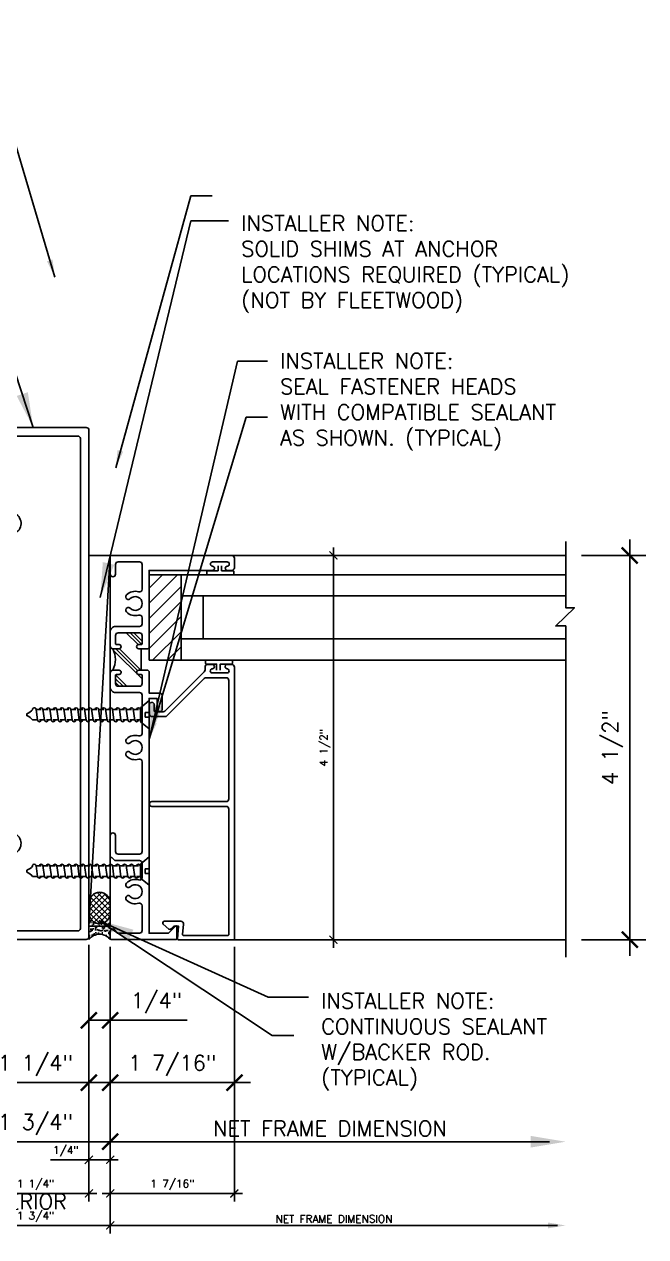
# Model space of a CAD drawing. Header units: inches. Extents: x 1056.9 to 1071.5, y -174.2 to -160.
# Drawn here: x 1064.18 to 1071.46, y -174.16 to -159.95 of the extents above; entities that cross this region are included whole.
import ezdxf

# ---------------------------------------------------------------- set-up
doc = ezdxf.new("R2010")
doc.units = ezdxf.units.IN
doc.header["$MEASUREMENT"] = 0
for name, color, linetype in [('ALUMINUM', 7, 'Continuous'), ('BREAK', 6, 'Continuous'), ('DIM', 4, 'Continuous'), ('DIM @ 1', 4, 'Continuous'), ('DIM @ 2', 4, 'Continuous'), ('FASTENER', 5, 'Continuous'), ('FRAME', 1, 'Continuous'), ('GASKET', 1, 'Continuous'), ('GLASS', 7, 'Continuous'), ('HATCH1', 4, 'Continuous'), ('INSTALLER NOTE', 7, 'Continuous'), ('INSTALLER NOTE @ 1', 7, 'Continuous'), ('INSTALLER NOTE @ 2', 7, 'Continuous'), ('SEALANT', 1, 'Continuous'), ('SETTING BLOCKS', 4, 'Continuous')]:
    doc.layers.add(name, color=color, linetype=linetype)
doc.styles.add('SIMPLEX1', font='simplex.shx')
doc.styles.get("Standard").update_dxf_attribs({"font": 'romans.shx'})
doc.dimstyles.new('1X1', dxfattribs={"dimtxt": 0.09, "dimasz": 0.09375, "dimexe": 0.09375, "dimexo": 0.09375, "dimgap": 0.032, "dimtad": 1, "dimdec": 4, "dimzin": 11, "dimdsep": 46, "dimlunit": 5, "dimtxsty": 'Standard', "dimblk1": 'ARCHTICK', "dimblk2": 'ARCHTICK', "dimsah": 1, "dimcen": 0.09, "dimdle": 0.09375, "dimadec": 0, "dimazin": 0, "dimtfac": 1, "dimtdec": 4, "dimtofl": 0, "dimtmove": 0, "dimatfit": 3, "dimldrblk": 'ARROW', "dimfxl": 0, "dimfrac": 2, "dimtolj": 1, "dimtzin": 0, "dimarcsym": 0})
doc.dimstyles.new('1X1T-A', dxfattribs={"dimtxt": 0.09, "dimasz": 0.09375, "dimexe": 0.09375, "dimexo": 0.09375, "dimgap": 0.032, "dimtad": 1, "dimdec": 5, "dimdsep": 46, "dimlunit": 4, "dimtxsty": 'SIMPLEX1', "dimblk1": 'ARCHTICK', "dimblk2": 'ARROW', "dimsah": 1, "dimcen": 0.03, "dimdle": 0.09375, "dimse2": 1, "dimadec": 0, "dimazin": 0, "dimtfac": 1, "dimtdec": 5, "dimtofl": 0, "dimtmove": 0, "dimatfit": 3, "dimldrblk": 'ARCHTICK', "dimfxl": 0, "dimfrac": 2, "dimtolj": 1, "dimtzin": 0, "dimarcsym": 0})

# ---------------------------------------------------------------- blocks, each defined once
blk = doc.blocks.new('3805_BLOCK_FRAME')
h = blk.add_hatch()
h.set_pattern_fill('PLAST', angle=45, style=0)
h.paths.add_polyline_path([(-0.819, 1.361, 0.414214), (-0.85, 1.392), (-0.946, 1.392, 0.414214), (-0.956, 1.382), (-0.956, 1.351, -0.414214), (-0.98, 1.326, -0.414214), (-1.005, 1.351), (-1.005, 1.423, -0.235384), (-1.256, 1.423), (-1.256, 1.351, -0.414214), (-1.282, 1.326, -0.414214), (-1.306, 1.351), (-1.306, 1.382, 0.414214), (-1.316, 1.392), (-1.413, 1.392, 0.414214), (-1.444, 1.361), (-1.444, 1.111, 0.414214), (-1.413, 1.08), (-1.316, 1.08, 0.414214), (-1.306, 1.09), (-1.306, 1.121, -0.414214), (-1.282, 1.146, -0.414214), (-1.256, 1.121), (-1.256, 1.09), (-1.005, 1.09), (-1.005, 1.121, -0.414214), (-0.98, 1.146, -0.414214), (-0.956, 1.121), (-0.956, 1.09, 0.414214), (-0.946, 1.08), (-0.85, 1.08, 0.414214), (-0.819, 1.111)])
at = {"color": 7}
blk.add_line((-1.005, 1.09), (-1.256, 1.09), dxfattribs=at)
blk.add_line((-1.005, 1.09), (-1.005, 1.015))
blk.add_lwpolyline([(-3.452, 1.454), (-3.193, 1.454, -0.414214), (-3.162, 1.423, -0.414214), (-3.193, 1.392), (-3.381, 1.392, 0.414214), (-3.412, 1.361), (-3.412, 1.111, 0.414214), (-3.381, 1.08), (-2.329, 1.08, 0.5024), (-2.299, 1.12, -0.280293), (-2.262, 1.264, -0.498955), (-2.213, 1.256, -0.334263), (-2.219, 1.219, 2.470836), (-2.106, 1.219, -0.334263), (-2.112, 1.256, -0.498955), (-2.063, 1.264, -0.280293), (-2.026, 1.12, 0.5024), (-1.996, 1.08), (-1.549, 1.08, 0.414214), (-1.518, 1.111), (-1.518, 1.392, -0.414214), (-1.456, 1.454), (-1.287, 1.454, -0.414214), (-1.256, 1.423), (-1.256, 1.351, -0.414214), (-1.282, 1.326, -0.414214), (-1.306, 1.351), (-1.306, 1.382, 0.414214), (-1.316, 1.392), (-1.413, 1.392, 0.414214), (-1.444, 1.361), (-1.444, 1.111, 0.414214), (-1.413, 1.08), (-1.316, 1.08, 0.414214), (-1.306, 1.09), (-1.306, 1.121, -0.414214), (-1.282, 1.146, -0.414214), (-1.256, 1.121), (-1.256, 1.09), (-1.256, 1.015), (-1.271, 1), (-1.524, 1), (-1.524, 0.875, -0.414214), (-1.556, 0.844), (-1.711, 0.844, -0.414214), (-1.742, 0.875, -0.414214), (-1.711, 0.906), (-1.586, 0.906), (-1.586, 1), (-4.338, 1), (-4.338, 0.776, 0.198912), (-4.335, 0.769), (-4.255, 0.69, -0.668179), (-4.263, 0.673), (-4.403, 0.673, -0.414214), (-4.412, 0.683), (-4.412, 1.444, -0.414214), (-4.403, 1.454), (-4.319, 1.454, -0.414214), (-4.287, 1.423, -0.358249), (-4.312, 1.393, 0.358249), (-4.338, 1.362), (-4.338, 1.111, 0.414214), (-4.306, 1.08), (-4.017, 1.08, 0.5024), (-3.987, 1.12, -0.280293), (-3.95, 1.264, -0.498955), (-3.901, 1.256), (-3.901, 1.256, -0.334263), (-3.907, 1.219, 2.470836), (-3.794, 1.219, -0.334263), (-3.8, 1.256), (-3.8, 1.256, -0.498955), (-3.751, 1.264, -0.280293), (-3.714, 1.12, 0.5024), (-3.684, 1.08), (-3.518, 1.08, 0.414214), (-3.487, 1.111), (-3.487, 1.399), (-3.452, 1.434)], format="xyb", close=True)
blk.add_lwpolyline([(-1.005, 1.09), (-1.005, 1.121, -0.414214), (-0.98, 1.146, -0.414214), (-0.956, 1.121), (-0.956, 1.09, 0.414214), (-0.946, 1.08), (-0.85, 1.08, 0.414214), (-0.819, 1.111), (-0.819, 1.361, 0.414214), (-0.85, 1.392), (-0.946, 1.392, 0.414214), (-0.956, 1.382), (-0.956, 1.351, -0.414214), (-0.98, 1.326), (-0.98, 1.326, -0.414214), (-1.005, 1.351), (-1.005, 1.423, -0.414214), (-0.975, 1.454), (-0.806, 1.454, -0.414214), (-0.744, 1.392), (-0.744, 1.111, 0.414214), (-0.712, 1.08), (-0.641, 1.08, 0.5024), (-0.611, 1.12, -0.280293), (-0.574, 1.264, -0.498955), (-0.525, 1.256), (-0.525, 1.256, -0.334263), (-0.531, 1.219, 2.470836), (-0.418, 1.219, -0.334263), (-0.424, 1.256, -0.498955), (-0.375, 1.264, -0.280293), (-0.338, 1.12, 0.5024), (-0.308, 1.08), (-0.018, 1.08, 0.414214), (0.013, 1.111), (0.013, 1.361, 0.414214), (-0.018, 1.392), (-0.131, 1.392, -0.414214), (-0.162, 1.423, -0.414214), (-0.131, 1.454), (0.088, 1.454), (0.088, 0.031, -0.414214), (0.056, 0), (-0.056, 0, -0.414214), (-0.087, 0.031), (-0.087, 0.083, -0.414214), (-0.062, 0.107), (-0.062, 0.107, -0.399638), (-0.038, 0.084, 0.399638), (-0.013, 0.06), (-0.013, 0.06, 0.414214), (0.013, 0.085), (0.013, 0.255, 0.414214), (-0.013, 0.28), (-0.013, 0.28, 0.399638), (-0.038, 0.256, -0.399638), (-0.062, 0.232, -0.414214), (-0.087, 0.257), (-0.087, 0.309), (-0.087, 1), (-0.99, 1), (-1.005, 1.015)], format="xyb")
blk.add_arc((-1.131, 1.675), 0.281, 243.5092, 296.4908, dxfattribs=at)
blk = doc.blocks.new('screw')
for p, q in [((-0.045, 0.027), (-0.045, 0.166)), ((-0.045, 0.166), (0.055, 0.082)), ((-0.045, 0.027), (0, 0.027)), ((0, -0.027), (0, 0.027)), ((0.055, -0.082), (0.055, 0.082)), ((1.26, -0.061), (1.278, 0.061)), ((-0.045, -0.166), (-0.045, -0.027)), ((-0.045, -0.027), (0, -0.027)), ((-0.045, -0.166), (0.055, -0.082))]:
    blk.add_line(p, q)
at = {"linetype": 'Continuous'}
for p, q in [((0.055, 0.044), (0.058, 0.065)), ((0.055, 0.061), (0.058, 0.061)), ((0.079, 0.061), (0.139, 0.061)), ((0.121, -0.065), (0.139, 0.065)), ((0.16, 0.061), (0.22, 0.061)), ((0.202, -0.065), (0.221, 0.065)), ((0.241, 0.061), (0.302, 0.061)), ((0.283, -0.065), (0.302, 0.065)), ((0.323, 0.061), (0.383, 0.061)), ((0.365, -0.065), (0.383, 0.065)), ((0.404, 0.061), (0.464, 0.061)), ((0.446, -0.065), (0.465, 0.065)), ((0.485, 0.061), (0.546, 0.061)), ((0.527, -0.065), (0.546, 0.065)), ((0.567, 0.061), (0.627, 0.061)), ((0.609, -0.065), (0.627, 0.065)), ((0.648, 0.061), (0.708, 0.061)), ((0.69, -0.065), (0.709, 0.065)), ((0.73, 0.061), (0.79, 0.061)), ((0.771, -0.065), (0.79, 0.065)), ((0.811, 0.061), (0.871, 0.061)), ((0.853, -0.065), (0.871, 0.065)), ((0.892, 0.061), (0.952, 0.061)), ((0.934, -0.065), (0.953, 0.065)), ((0.974, 0.061), (1.034, 0.061)), ((1.015, -0.068), (1.034, 0.061)), ((1.055, 0.061), (1.115, 0.061)), ((1.097, -0.065), (1.115, 0.065)), ((1.136, 0.061), (1.197, 0.061)), ((1.178, -0.065), (1.197, 0.065)), ((1.218, 0.061), (1.278, 0.061)), ((1.386, 0.006), (1.386, -0.006)), ((0.055, -0.061), (0.1, -0.061)), ((0.121, -0.061), (0.181, -0.061)), ((0.203, -0.061), (0.263, -0.061)), ((0.284, -0.061), (0.344, -0.061)), ((0.365, -0.061), (0.425, -0.061)), ((0.447, -0.061), (0.507, -0.061)), ((0.528, -0.061), (0.588, -0.061)), ((0.609, -0.061), (0.669, -0.061)), ((0.691, -0.061), (0.751, -0.061)), ((0.772, -0.061), (0.832, -0.061)), ((0.853, -0.061), (0.913, -0.061)), ((0.935, -0.061), (0.995, -0.061)), ((1.016, -0.061), (1.076, -0.061)), ((1.097, -0.061), (1.157, -0.061)), ((1.179, -0.061), (1.239, -0.061)), ((1.26, -0.061), (1.318, -0.061))]:
    blk.add_line(p, q, dxfattribs=at)
for centre, radius, start, end in [((0.079, 0.061), 0.0211, 0, 180), ((0.079, 0.061), 0.0211, 0, 180), ((0.16, 0.061), 0.0211, 0, 180), ((0.16, 0.061), 0.0211, 0, 180), ((0.241, 0.061), 0.0211, 0, 180), ((0.323, 0.061), 0.0211, 0, 180), ((0.323, 0.061), 0.0211, 0, 180), ((0.404, 0.061), 0.0211, 0, 180), ((0.485, 0.061), 0.0211, 0, 180), ((0.567, 0.061), 0.0211, 0, 180), ((0.567, 0.061), 0.0211, 0, 180), ((0.648, 0.061), 0.0211, 0, 180), ((0.648, 0.061), 0.0211, 0, 180), ((0.73, 0.061), 0.0211, 0, 180), ((0.811, 0.061), 0.0211, 0, 180), ((0.892, 0.061), 0.0211, 0, 180), ((0.974, 0.061), 0.0211, 0, 180), ((1.055, 0.061), 0.0211, 0, 180), ((1.055, 0.061), 0.0211, 0, 180), ((1.136, 0.061), 0.0211, 0, 180), ((1.218, 0.061), 0.0211, 0, 180), ((1.218, 0.061), 0.0211, 0, 180), ((1.299, 0.061), 0.0211, 353.7909, 180), ((1.425, 0.137), 0.131, 216.669, 249.2949), ((1.377, 0.006), 0.00861, 0, 78.2349), ((0.1, -0.061), 0.0211, 180, 0), ((0.181, -0.061), 0.0211, 180, 0), ((0.263, -0.061), 0.0211, 180, 0), ((0.344, -0.061), 0.0211, 180, 0), ((0.425, -0.061), 0.0211, 180, 0), ((0.507, -0.061), 0.0211, 180, 0), ((0.588, -0.061), 0.0211, 180, 0), ((0.669, -0.061), 0.0211, 180, 0), ((0.751, -0.061), 0.0211, 180, 0), ((0.832, -0.061), 0.0211, 180, 0), ((0.913, -0.061), 0.0211, 180, 0), ((0.995, -0.061), 0.0211, 180, 0), ((1.076, -0.061), 0.0211, 180, 0), ((1.157, -0.061), 0.0211, 180, 0), ((1.239, -0.061), 0.0211, 180, 0), ((1.425, -0.137), 0.131, 110.7051, 144.5638), ((1.377, -0.006), 0.00861, 281.7651, 0)]:
    blk.add_arc(centre, radius, start, end, dxfattribs=at)
blk = doc.blocks.new('_ARCHTICK')
at = {"color": 0, "linetype": 'ByBlock', "const_width": 0.15}
blk.add_lwpolyline([(-0.5, -0.5), (0.5, 0.5)], dxfattribs=at)
blk = doc.blocks.new('*D99')
at = {"layer": 'DEFPOINTS', "color": 0}
for p in [(1070.518, -166.175), (1070.518, -170.677), (1071.268, -170.677)]:
    blk.add_point(p, dxfattribs=at)
at = {"layer": 'DIM', "color": 0, "lineweight": -2}
for p, q in [((1071.268, -165.988), (1071.268, -170.865)), ((1070.705, -166.175), (1071.455, -166.175)), ((1070.705, -170.677), (1071.455, -170.677))]:
    blk.add_line(p, q, dxfattribs=at)
at = {"layer": 'DIM', "color": 0, "lineweight": -2, "xscale": 0.1875, "yscale": 0.1875, "zscale": 0.1875}
for p, rotation in [((1071.268, -166.175), 90), ((1071.268, -170.677), 270)]:
    blk.add_blockref('_ARCHTICK', p, dxfattribs=dict(at, rotation=rotation))
at = {"layer": 'DIM', "color": 0, "insert": (1071.067, -168.426), "char_height": 0.18, "attachment_point": 5, "rotation": 90}
blk.add_mtext('\\A1;4 1/2"', dxfattribs=at)
blk = doc.blocks.new('ARROW')
at = {"color": 0, "linetype": 'ByBlock'}
blk.add_solid([(-2.197, -0.366), (-2.197, 0.366), (0, 0)], dxfattribs=at)
at = {"layer": 'DEFPOINTS', "color": 0, "linetype": 'ByBlock'}
blk.add_point((0, 0), dxfattribs=at)
blk = doc.blocks.new('*D100')
at = {"layer": 'DEFPOINTS', "color": 0}
for p in [(1070.518, -166.175), (1067.799, -170.677), (1070.518, -170.677)]:
    blk.add_point(p, dxfattribs=at)
at = {"layer": 'DIM', "color": 0, "lineweight": -2}
for p, q in [((1067.799, -166.082), (1067.799, -170.771)), ((1070.424, -166.175), (1067.705, -166.175)), ((1070.424, -170.677), (1067.705, -170.677))]:
    blk.add_line(p, q, dxfattribs=at)
at = {"layer": 'DIM', "color": 0, "lineweight": -2, "xscale": 0.09375, "yscale": 0.09375, "zscale": 0.09375}
for p, rotation in [((1067.799, -166.175), 90), ((1067.799, -170.677), 270)]:
    blk.add_blockref('_ARCHTICK', p, dxfattribs=dict(at, rotation=rotation))
at = {"layer": 'DIM', "color": 0, "insert": (1067.699, -168.426), "char_height": 0.09, "attachment_point": 5, "rotation": 90}
blk.add_mtext('\\A1;4 1/2"', dxfattribs=at)
blk = doc.blocks.new('3103-1.25x6 tube')
at = {"layer": 'ALUMINUM'}
for points in [[(-0.594, 0), (0.594, 0, 0.414214), (0.625, 0.031), (0.625, 5.969, 0.414214), (0.594, 6), (-0.594, 6, 0.414214), (-0.625, 5.969), (-0.625, 0.031, 0.414214)], [(-0.351, 1.171, 2.242916), (-0.249, 1.171, -0.324634), (-0.252, 1.207), (-0.252, 1.207, -0.509851), (-0.203, 1.213, -1.110035), (-0.413, 1.06, 0.267949), (-0.44, 1.075), (-0.494, 1.075, 0.414214), (-0.525, 1.044), (-0.525, 0.131, 0.414214), (-0.494, 0.1), (0.494, 0.1, 0.414214), (0.525, 0.131), (0.525, 5.869, 0.414214), (0.494, 5.9), (-0.494, 5.9, 0.414214), (-0.525, 5.869), (-0.525, 4.956, 0.414214), (-0.494, 4.925), (-0.44, 4.925, 0.267949), (-0.413, 4.941, -1.110035), (-0.203, 4.787, -0.509851), (-0.252, 4.793), (-0.252, 4.793, -0.324634), (-0.249, 4.829, 2.242916), (-0.351, 4.829, -0.324634), (-0.348, 4.793), (-0.348, 4.793, -0.509851), (-0.397, 4.787, -0.052149), (-0.413, 4.81, 0.267949), (-0.44, 4.825), (-0.494, 4.825, 0.414214), (-0.525, 4.794), (-0.525, 1.206, 0.414214), (-0.494, 1.175), (-0.44, 1.175, 0.267949), (-0.413, 1.191, -0.052149), (-0.397, 1.213, -0.509851), (-0.348, 1.207), (-0.348, 1.207, -0.324634)]]:
    blk.add_lwpolyline(points, format="xyb", close=True, dxfattribs=at)
blk = doc.blocks.new('*U29')
blk.add_blockref('3103-1.25x6 tube', (0, 0))
blk = doc.blocks.new('*D102')
at = {"layer": 'DEFPOINTS', "color": 0}
for p in [(1063.436, -170.665), (1065.185, -170.665), (1065.185, -174.025)]:
    blk.add_point(p, dxfattribs=at)
at = {"layer": 'DIM', "color": 0, "lineweight": -2}
for p, q in [((1063.436, -170.759), (1063.436, -174.119)), ((1065.185, -170.759), (1065.185, -174.119)), ((1063.342, -174.025), (1065.279, -174.025))]:
    blk.add_line(p, q, dxfattribs=at)
at = {"layer": 'DIM', "color": 0, "lineweight": -2, "xscale": 0.09375, "yscale": 0.09375, "zscale": 0.09375, "rotation": 180}
blk.add_blockref('_ARCHTICK', (1063.436, -174.025), dxfattribs=at)
at = {"layer": 'DIM', "color": 0, "lineweight": -2, "xscale": 0.09375, "yscale": 0.09375, "zscale": 0.09375}
blk.add_blockref('_ARCHTICK', (1065.185, -174.025), dxfattribs=at)
at = {"layer": 'DIM', "color": 0, "insert": (1064.31, -173.925), "char_height": 0.09, "attachment_point": 5}
blk.add_mtext('\\A1;1 3/4"', dxfattribs=at)
blk = doc.blocks.new('*D103')
at = {"layer": 'DEFPOINTS', "color": 0}
for p in [(1063.436, -170.665), (1065.185, -170.665), (1065.185, -173.044)]:
    blk.add_point(p, dxfattribs=at)
at = {"layer": 'DIM', "color": 0, "lineweight": -2}
for p, q in [((1063.436, -170.853), (1063.436, -173.232)), ((1065.185, -170.853), (1065.185, -173.232)), ((1063.248, -173.044), (1065.373, -173.044))]:
    blk.add_line(p, q, dxfattribs=at)
at = {"layer": 'DIM', "color": 0, "lineweight": -2, "xscale": 0.1875, "yscale": 0.1875, "zscale": 0.1875, "rotation": 180}
blk.add_blockref('_ARCHTICK', (1063.436, -173.044), dxfattribs=at)
at = {"layer": 'DIM', "color": 0, "lineweight": -2, "xscale": 0.1875, "yscale": 0.1875, "zscale": 0.1875}
blk.add_blockref('_ARCHTICK', (1065.185, -173.044), dxfattribs=at)
at = {"layer": 'DIM', "color": 0, "insert": (1064.31, -172.843), "char_height": 0.18, "attachment_point": 5}
blk.add_mtext('\\A1;1 3/4"', dxfattribs=at)
blk = doc.blocks.new('*D111')
at = {"layer": 'DEFPOINTS', "color": 0}
for p in [(1065.185, -170.665), (1070.518, -170.925), (1070.518, -174.025)]:
    blk.add_point(p, dxfattribs=at)
at = {"layer": 'DIM', "color": 0, "lineweight": -2}
for p, q in [((1065.185, -170.759), (1065.185, -174.119)), ((1065.092, -174.025), (1070.424, -174.025))]:
    blk.add_line(p, q, dxfattribs=at)
at = {"layer": 'DIM', "color": 0, "lineweight": -2, "xscale": 0.09375, "yscale": 0.09375, "zscale": 0.09375, "rotation": 180}
blk.add_blockref('_ARCHTICK', (1065.185, -174.025), dxfattribs=at)
at = {"layer": 'DIM', "color": 0, "lineweight": -2, "xscale": 0.09375, "yscale": 0.09375, "zscale": 0.09375}
blk.add_blockref('ARROW', (1070.518, -174.025), dxfattribs=at)
at = {"layer": 'DIM', "color": 0, "insert": (1067.805, -173.948), "char_height": 0.09, "attachment_point": 5}
blk.add_mtext('\\A1;NET FRAME DIMENSION', dxfattribs=at)
blk = doc.blocks.new('*D112')
at = {"layer": 'DEFPOINTS', "color": 0}
for p in [(1065.185, -170.665), (1070.518, -170.925), (1070.518, -173.044)]:
    blk.add_point(p, dxfattribs=at)
at = {"layer": 'DIM', "color": 0, "lineweight": -2}
for p, q in [((1065.185, -170.853), (1065.185, -173.232)), ((1064.998, -173.044), (1070.33, -173.044))]:
    blk.add_line(p, q, dxfattribs=at)
at = {"layer": 'DIM', "color": 0, "lineweight": -2, "xscale": 0.1875, "yscale": 0.1875, "zscale": 0.1875, "rotation": 180}
blk.add_blockref('_ARCHTICK', (1065.185, -173.044), dxfattribs=at)
at = {"layer": 'DIM', "color": 0, "lineweight": -2, "xscale": 0.1875, "yscale": 0.1875, "zscale": 0.1875}
blk.add_blockref('ARROW', (1070.518, -173.044), dxfattribs=at)
at = {"layer": 'DIM', "color": 0, "insert": (1067.758, -172.89), "char_height": 0.18, "attachment_point": 5}
blk.add_mtext('\\A1;NET FRAME DIMENSION', dxfattribs=at)
blk = doc.blocks.new('*D114')
at = {"layer": 'DEFPOINTS', "color": 0}
for p in [(1065.185, -170.665), (1066.639, -170.665), (1066.639, -173.65)]:
    blk.add_point(p, dxfattribs=at)
at = {"layer": 'DIM', "color": 0, "lineweight": -2}
for p, q in [((1065.185, -170.759), (1065.185, -173.744)), ((1066.639, -170.759), (1066.639, -173.744)), ((1065.092, -173.65), (1066.733, -173.65))]:
    blk.add_line(p, q, dxfattribs=at)
at = {"layer": 'DIM', "color": 0, "lineweight": -2, "xscale": 0.09375, "yscale": 0.09375, "zscale": 0.09375, "rotation": 180}
blk.add_blockref('_ARCHTICK', (1065.185, -173.65), dxfattribs=at)
at = {"layer": 'DIM', "color": 0, "lineweight": -2, "xscale": 0.09375, "yscale": 0.09375, "zscale": 0.09375}
blk.add_blockref('_ARCHTICK', (1066.639, -173.65), dxfattribs=at)
at = {"layer": 'DIM', "color": 0, "insert": (1065.912, -173.55), "char_height": 0.09, "attachment_point": 5}
blk.add_mtext('\\A1;1 7/16"', dxfattribs=at)
blk = doc.blocks.new('*D115')
at = {"layer": 'DEFPOINTS', "color": 0}
for p in [(1065.185, -170.665), (1066.639, -170.665), (1066.639, -172.352)]:
    blk.add_point(p, dxfattribs=at)
at = {"layer": 'DIM', "color": 0, "lineweight": -2}
for p, q in [((1065.185, -170.853), (1065.185, -172.54)), ((1066.639, -170.853), (1066.639, -172.54)), ((1064.998, -172.352), (1066.827, -172.352))]:
    blk.add_line(p, q, dxfattribs=at)
at = {"layer": 'DIM', "color": 0, "lineweight": -2, "xscale": 0.1875, "yscale": 0.1875, "zscale": 0.1875, "rotation": 180}
blk.add_blockref('_ARCHTICK', (1065.185, -172.352), dxfattribs=at)
at = {"layer": 'DIM', "color": 0, "lineweight": -2, "xscale": 0.1875, "yscale": 0.1875, "zscale": 0.1875}
blk.add_blockref('_ARCHTICK', (1066.639, -172.352), dxfattribs=at)
at = {"layer": 'DIM', "color": 0, "insert": (1065.912, -172.151), "char_height": 0.18, "attachment_point": 5}
blk.add_mtext('\\A1;1 7/16"', dxfattribs=at)
blk = doc.blocks.new('*D117')
at = {"layer": 'DEFPOINTS', "color": 0}
for p in [(1063.685, -170.644), (1064.935, -170.644), (1064.935, -173.65)]:
    blk.add_point(p, dxfattribs=at)
at = {"layer": 'DIM', "color": 0, "lineweight": -2}
for p, q in [((1063.685, -170.738), (1063.685, -173.744)), ((1064.935, -170.738), (1064.935, -173.744)), ((1063.592, -173.65), (1065.029, -173.65))]:
    blk.add_line(p, q, dxfattribs=at)
at = {"layer": 'DIM', "color": 0, "lineweight": -2, "xscale": 0.09375, "yscale": 0.09375, "zscale": 0.09375, "rotation": 180}
blk.add_blockref('_ARCHTICK', (1063.685, -173.65), dxfattribs=at)
at = {"layer": 'DIM', "color": 0, "lineweight": -2, "xscale": 0.09375, "yscale": 0.09375, "zscale": 0.09375}
blk.add_blockref('_ARCHTICK', (1064.935, -173.65), dxfattribs=at)
at = {"layer": 'DIM', "color": 0, "insert": (1064.31, -173.55), "char_height": 0.09, "attachment_point": 5}
blk.add_mtext('\\A1;1 1/4"', dxfattribs=at)
blk = doc.blocks.new('*D118')
at = {"layer": 'DEFPOINTS', "color": 0}
for p in [(1063.685, -170.644), (1064.935, -170.644), (1064.935, -172.352)]:
    blk.add_point(p, dxfattribs=at)
at = {"layer": 'DIM', "color": 0, "lineweight": -2}
for p, q in [((1063.685, -170.832), (1063.685, -172.54)), ((1064.935, -170.832), (1064.935, -172.54)), ((1063.498, -172.352), (1065.123, -172.352))]:
    blk.add_line(p, q, dxfattribs=at)
at = {"layer": 'DIM', "color": 0, "lineweight": -2, "xscale": 0.1875, "yscale": 0.1875, "zscale": 0.1875, "rotation": 180}
blk.add_blockref('_ARCHTICK', (1063.685, -172.352), dxfattribs=at)
at = {"layer": 'DIM', "color": 0, "lineweight": -2, "xscale": 0.1875, "yscale": 0.1875, "zscale": 0.1875}
blk.add_blockref('_ARCHTICK', (1064.935, -172.352), dxfattribs=at)
at = {"layer": 'DIM', "color": 0, "insert": (1064.31, -172.151), "char_height": 0.18, "attachment_point": 5}
blk.add_mtext('\\A1;1 1/4"', dxfattribs=at)
blk = doc.blocks.new('*D120')
at = {"layer": 'DEFPOINTS', "color": 0}
for p in [(1064.935, -170.644), (1065.185, -170.665), (1064.935, -173.257)]:
    blk.add_point(p, dxfattribs=at)
at = {"layer": 'DIM', "color": 0, "lineweight": -2}
for p, q in [((1064.935, -170.738), (1064.935, -173.351)), ((1065.185, -170.759), (1065.185, -173.351)), ((1064.935, -173.257), (1064.486, -173.257)), ((1065.279, -173.257), (1064.935, -173.257))]:
    blk.add_line(p, q, dxfattribs=at)
at = {"layer": 'DIM', "color": 0, "lineweight": -2, "xscale": 0.09375, "yscale": 0.09375, "zscale": 0.09375, "rotation": 180}
blk.add_blockref('_ARCHTICK', (1064.935, -173.257), dxfattribs=at)
at = {"layer": 'DIM', "color": 0, "lineweight": -2, "xscale": 0.09375, "yscale": 0.09375, "zscale": 0.09375}
blk.add_blockref('_ARCHTICK', (1065.185, -173.257), dxfattribs=at)
at = {"layer": 'DIM', "color": 0, "insert": (1064.664, -173.157), "char_height": 0.09, "attachment_point": 5}
blk.add_mtext('\\A1;1/4"', dxfattribs=at)
blk = doc.blocks.new('*D121')
at = {"layer": 'DEFPOINTS', "color": 0}
for p in [(1064.935, -170.644), (1065.185, -170.665), (1064.935, -171.621)]:
    blk.add_point(p, dxfattribs=at)
at = {"layer": 'DIM', "color": 0, "lineweight": -2}
for p, q in [((1064.935, -170.832), (1064.935, -171.808)), ((1065.185, -170.853), (1065.185, -171.808)), ((1064.935, -171.621), (1065.373, -171.621)), ((1065.185, -171.621), (1066.084, -171.621))]:
    blk.add_line(p, q, dxfattribs=at)
at = {"layer": 'DIM', "color": 0, "lineweight": -2, "xscale": 0.1875, "yscale": 0.1875, "zscale": 0.1875, "rotation": 180}
blk.add_blockref('_ARCHTICK', (1064.935, -171.621), dxfattribs=at)
at = {"layer": 'DIM', "color": 0, "lineweight": -2, "xscale": 0.1875, "yscale": 0.1875, "zscale": 0.1875}
blk.add_blockref('_ARCHTICK', (1065.185, -171.621), dxfattribs=at)
at = {"layer": 'DIM', "color": 0, "insert": (1065.728, -171.419), "char_height": 0.18, "attachment_point": 5}
blk.add_mtext('\\A1;1/4"', dxfattribs=at)
blk = doc.blocks.new('*U128')
at = {"layer": 'DIM @ 1'}
dim = blk.add_linear_dim(base=(1067.79917, -170.67703), p1=(1070.51768, -166.17529), p2=(1070.51768, -170.67703), angle=90, dimstyle='1X1', override={"dimscale": 1, "dimpost": '"', "dimtix": 0, "dimtofl": 0, "dimtmove": 0, "dimatfit": 3}, dxfattribs=at)
dim.commit()
dim.dimension.update_dxf_attribs({"geometry": '*D100', "text_midpoint": (1067.79917, -168.42616), "dimtype": 128})
at = {"layer": 'DIM @ 2'}
dim = blk.add_linear_dim(base=(1071.26768, -170.67703), p1=(1070.51768, -166.17529), p2=(1070.51768, -170.67703), angle=90, dimstyle='1X1', override={"dimscale": 2, "dimpost": '"', "dimtix": 0, "dimtofl": 0, "dimtmove": 0, "dimatfit": 3}, dxfattribs=at)
dim.commit()
dim.dimension.update_dxf_attribs({"geometry": '*D99', "text_midpoint": (1071.26768, -168.42616), "dimtype": 128})
blk = doc.blocks.new('*U130')
at = {"layer": 'INSTALLER NOTE @ 1'}
blk.add_leader([(1065.249, -165.148), (1066.127, -161.96), (1066.377, -161.96)], dimstyle='1X1', override={"dimscale": 1, "dimtad": 0}, dxfattribs=at)
at = {"layer": 'INSTALLER NOTE @ 2'}
blk.add_leader([(1065.069, -166.669), (1066.127, -162.255), (1066.571, -162.255)], dimstyle='1X1', override={"dimscale": 2, "dimtad": 0}, dxfattribs=at)
blk = doc.blocks.new('*U131')
at = {"layer": 'INSTALLER NOTE @ 1'}
blk.add_leader([(1065.639, -168.329), (1066.776, -164.554), (1067.026, -164.554)], dimstyle='1X1', override={"dimscale": 1, "dimtad": 0}, dxfattribs=at)
at = {"layer": 'INSTALLER NOTE @ 2'}
blk.add_leader([(1065.639, -168.329), (1066.676, -163.9), (1067.026, -163.9)], dimstyle='1X1', override={"dimscale": 2, "dimtad": 0}, dxfattribs=at)
blk = doc.blocks.new('*U132')
at = {"layer": 'INSTALLER NOTE @ 1'}
blk.add_leader([(1064.536, -162.914), (1063.658, -159.95), (1063.408, -159.95)], dimstyle='1X1', override={"dimscale": 1, "dimtad": 0}, dxfattribs=at)
at = {"layer": 'INSTALLER NOTE @ 2'}
blk.add_leader([(1064.284, -164.675), (1063.349, -161.842), (1062.858, -161.842)], dimstyle='1X1', override={"dimscale": 2, "dimtad": 0}, dxfattribs=at)
blk = doc.blocks.new('*U133')
at = {"layer": 'DIM @ 1'}
dim = blk.add_linear_dim(base=(1065.18537, -174.02539), p1=(1063.43559, -170.66529), p2=(1065.18537, -170.66529), dimstyle='1X1', override={"dimscale": 1, "dimpost": '"', "dimtix": 0, "dimtofl": 0, "dimtmove": 0, "dimatfit": 3}, dxfattribs=at)
dim.commit()
dim.dimension.update_dxf_attribs({"geometry": '*D102', "text_midpoint": (1064.31048, -173.92481)})
at = {"layer": 'DIM @ 2'}
dim = blk.add_linear_dim(base=(1065.18537, -173.04424), p1=(1063.43559, -170.66529), p2=(1065.18537, -170.66529), dimstyle='1X1', override={"dimscale": 2, "dimpost": '"', "dimtix": 0, "dimtofl": 0, "dimtmove": 0, "dimatfit": 3}, dxfattribs=at)
dim.commit()
dim.dimension.update_dxf_attribs({"geometry": '*D103', "text_midpoint": (1064.31048, -172.8431)})
blk = doc.blocks.new('*U136')
at = {"layer": 'DIM @ 1'}
dim = blk.add_linear_dim(base=(1070.517678, -174.025385), p1=(1065.185375, -170.665294), p2=(1070.517678, -170.925294), angle=180, text='NET FRAME DIMENSION', dimstyle='1X1T-A', override={"dimscale": 1, "dimtxsty": 'Standard', "dimtix": 0, "dimtofl": 0, "dimtmove": 0, "dimatfit": 3}, dxfattribs=at)
dim.commit()
dim.dimension.update_dxf_attribs({"geometry": '*D111', "text_midpoint": (1067.804651, -173.948385)})
at = {"layer": 'DIM @ 2'}
dim = blk.add_linear_dim(base=(1070.517678, -173.044241), p1=(1065.185375, -170.665294), p2=(1070.517678, -170.925294), angle=180, text='NET FRAME DIMENSION', dimstyle='1X1T-A', override={"dimscale": 2, "dimtxsty": 'Standard', "dimtix": 0, "dimtofl": 0, "dimtmove": 0, "dimatfit": 3}, dxfattribs=at)
dim.commit()
dim.dimension.update_dxf_attribs({"geometry": '*D112', "text_midpoint": (1067.757776, -172.890241)})
blk = doc.blocks.new('*U137')
at = {"layer": 'DIM @ 1'}
dim = blk.add_linear_dim(base=(1066.63937, -173.65039), p1=(1065.18537, -170.66529), p2=(1066.63937, -170.66529), dimstyle='1X1', override={"dimscale": 1, "dimpost": '"', "dimtix": 0, "dimtofl": 0, "dimtmove": 0, "dimatfit": 3}, dxfattribs=at)
dim.commit()
dim.dimension.update_dxf_attribs({"geometry": '*D114', "text_midpoint": (1065.91237, -173.54981)})
at = {"layer": 'DIM @ 2'}
dim = blk.add_linear_dim(base=(1066.63937, -172.35211), p1=(1065.18537, -170.66529), p2=(1066.63937, -170.66529), dimstyle='1X1', override={"dimscale": 2, "dimpost": '"', "dimtix": 0, "dimtofl": 0, "dimtmove": 0, "dimatfit": 3}, dxfattribs=at)
dim.commit()
dim.dimension.update_dxf_attribs({"geometry": '*D115', "text_midpoint": (1065.91237, -172.15096)})
blk = doc.blocks.new('*U138')
at = {"layer": 'DIM @ 1'}
dim = blk.add_linear_dim(base=(1064.93537, -173.65039), p1=(1063.68537, -170.64429), p2=(1064.93537, -170.64429), dimstyle='1X1', override={"dimscale": 1, "dimpost": '"', "dimtix": 0, "dimtofl": 0, "dimtmove": 0, "dimatfit": 3}, dxfattribs=at)
dim.commit()
dim.dimension.update_dxf_attribs({"geometry": '*D117', "text_midpoint": (1064.31037, -173.54981)})
at = {"layer": 'DIM @ 2'}
dim = blk.add_linear_dim(base=(1064.93537, -172.35211), p1=(1063.68537, -170.64429), p2=(1064.93537, -170.64429), dimstyle='1X1', override={"dimscale": 2, "dimpost": '"', "dimtix": 0, "dimtofl": 0, "dimtmove": 0, "dimatfit": 3}, dxfattribs=at)
dim.commit()
dim.dimension.update_dxf_attribs({"geometry": '*D118', "text_midpoint": (1064.31037, -172.15096)})
blk = doc.blocks.new('*U139')
at = {"layer": 'DIM @ 1'}
dim = blk.add_linear_dim(base=(1064.93537, -173.25713), p1=(1065.18537, -170.66529), p2=(1064.93537, -170.64429), dimstyle='1X1', override={"dimscale": 1, "dimpost": '"', "dimtix": 0, "dimtofl": 0, "dimtmove": 0, "dimatfit": 3}, dxfattribs=at)
dim.commit()
dim.dimension.update_dxf_attribs({"geometry": '*D120', "text_midpoint": (1064.66391, -173.15656)})
at = {"layer": 'DIM @ 2'}
dim = blk.add_linear_dim(base=(1064.93537, -171.62058), p1=(1065.18537, -170.66529), p2=(1064.93537, -170.64429), dimstyle='1X1', override={"dimscale": 2, "dimpost": '"', "dimtix": 0, "dimtofl": 0, "dimtmove": 0, "dimatfit": 3}, dxfattribs=at)
dim.commit()
dim.dimension.update_dxf_attribs({"geometry": '*D121', "text_midpoint": (1065.7283, -171.62058), "dimtype": 128})
blk = doc.blocks.new('*U141')
at = {"layer": 'INSTALLER NOTE @ 1'}
blk.add_leader([(1065.053, -170.452), (1067.083, -171.8), (1067.333, -171.8)], dimstyle='1X1', override={"dimscale": 1, "dimtad": 0}, dxfattribs=at)
at = {"layer": 'INSTALLER NOTE @ 2'}
blk.add_leader([(1065.053, -170.452), (1067.036, -171.35), (1067.507, -171.35)], dimstyle='1X1', override={"dimscale": 2, "dimtad": 0}, dxfattribs=at)

msp = doc.modelspace()

# ---------------------------------------------------------------- hatches: boundary and pattern name
at = {"layer": 'DIM', "linetype": 'Continuous'}
h = msp.add_hatch(dxfattribs=at)
h.set_pattern_fill('AR-SAND', color=256, scale=0.03, style=0)
h.set_pattern_definition([(142.5, (1062.072044, -218.40849), (0.0018898, 0.057804713), [0, -0.0456, 0, -0.051, 0, -0.04875]), (172.5, (1062.07204, -218.40849), (-0.0530933, 0.08466438), [0, -0.0246, 0, -0.0411, 0, -0.01575]), (212.5, (1062.108944, -218.40849), (-0.093424256, 0.00016977), [0, -0.015, 0, -0.054, 0, -0.0705]), (222.5, (1062.10894, -218.40849), (-0.0901838, 0.02633027), [0, -0.0075, 0, -0.0354, 0, -0.0405])])
h.paths.add_polyline_path([(1065.185, -170.363), (1065.185, -170.675, 0.496), (1064.935, -170.675), (1064.935, -170.363, 1)])
at = {"layer": 'HATCH1', "linetype": 'Continuous'}
h = msp.add_hatch(dxfattribs=at)
h.set_pattern_fill('ANSI37', color=256, scale=0.375, angle=90, style=0)
h.set_pattern_definition([(45, (1062.072044, -218.40849), (0.03314563, -0.03314563), []), (315, (1062.072044, -218.40849), (-0.03314563, -0.03314563), [])])
edge = h.paths.add_edge_path()
edge.add_arc((1065.06, -170.363), 0.125, 180, 360)
edge.add_line((1065.185, -170.363), (1065.185, -170.246))
edge.add_arc((1065.06, -170.246), 0.125, 360, 540)
edge.add_line((1064.935, -170.246), (1064.935, -170.363))
at = {"layer": 'SETTING BLOCKS'}
h = msp.add_hatch(dxfattribs=at)
h.set_pattern_fill('ANSI31', color=256, angle=90, style=0)
h.set_pattern_definition([(45, (1033.42215, -175.7947), (0.08838835, -0.08838835), [])])
h.paths.add_polyline_path([(1065.639, -167.401), (1066.014, -167.401), (1066.014, -166.401), (1065.639, -166.401)])

# ---------------------------------------------------------------- linework, layer by layer
at = {"layer": 'BREAK'}
msp.add_lwpolyline([(1070.518, -170.883), (1070.518, -167), (1070.402, -167), (1070.62, -166.787), (1070.518, -166.787), (1070.518, -166.011)], dxfattribs=at)
at = {"layer": 'FRAME'}
for p, q in [((1066.608, -166.175), (1070.518, -166.175)), ((1066.629, -170.677), (1070.508, -170.677))]:
    msp.add_line(p, q, dxfattribs=at)
msp.add_lwpolyline([(1065.644, -167.925, -0.414214), (1065.672, -167.897, -0.414214), (1065.7, -167.925), (1065.7, -167.997, 0.414214), (1065.71, -168.007), (1065.804, -168.007, 0.198912), (1065.826, -167.998), (1066.286, -167.538, 0.198912), (1066.295, -167.516), (1066.295, -167.483, -0.414214), (1066.326, -167.452), (1066.38, -167.452, -0.414214), (1066.405, -167.477, -0.399638), (1066.381, -167.502, 0.400364), (1066.357, -167.527, 0.414214), (1066.382, -167.552), (1066.552, -167.552, 0.414214), (1066.577, -167.527), (1066.577, -167.527, 0.399638), (1066.554, -167.502, -0.399638), (1066.53, -167.477, -0.414214), (1066.555, -167.452), (1066.608, -167.452, -0.414214), (1066.639, -167.483), (1066.639, -170.667, -0.414214), (1066.629, -170.677), (1065.981, -170.677, -0.440011), (1065.971, -170.666), (1065.984, -170.517), (1065.931, -170.517), (1065.897, -170.551, -0.395486), (1065.87, -170.552), (1065.806, -170.496, -0.691708), (1065.819, -170.461), (1066.012, -170.461, -0.440011), (1066.043, -170.495), (1066.032, -170.616, 0.440011), (1066.042, -170.627), (1066.564, -170.627, 0.414214), (1066.574, -170.617), (1066.574, -169.146, 0.414214), (1066.543, -169.115), (1065.672, -169.115, -0.414214), (1065.644, -169.087, -0.414214), (1065.672, -169.059), (1066.543, -169.059, 0.414214), (1066.574, -169.028), (1066.574, -167.639, 0.414214), (1066.543, -167.608), (1066.308, -167.608, 0.198912), (1066.286, -167.617), (1065.849, -168.054, -0.198912), (1065.828, -168.063), (1065.675, -168.063, -0.414214), (1065.644, -168.032)], format="xyb", close=True, dxfattribs=at)
at = {"layer": 'GASKET'}
msp.add_lwpolyline([(1065.185, -166.175), (1064.936, -166.174), (1064.936, -170.519), (1065.185, -166.175), (1065.185, -170.519), (1064.936, -170.519)], dxfattribs=at)
for points in [[(1066.489, -166.296), (1066.489, -166.354), (1066.623, -166.354, -0.414214), (1066.633, -166.364), (1066.633, -166.391, -0.414214), (1066.623, -166.401), (1066.327, -166.401, -0.414214), (1066.317, -166.391), (1066.317, -166.364, -0.414214), (1066.327, -166.354), (1066.447, -166.354), (1066.447, -166.296)], [(1066.473, -167.519), (1066.473, -167.448), (1066.606, -167.448, 0.414214), (1066.616, -167.438), (1066.616, -167.411, 0.414214), (1066.606, -167.401), (1066.31, -167.401, 0.414214), (1066.3, -167.411), (1066.3, -167.438, 0.414214), (1066.31, -167.448), (1066.43, -167.448), (1066.43, -167.519)]]:
    msp.add_lwpolyline(points, format="xyb", dxfattribs=at)
at = {"layer": 'GLASS'}
for p, q in [((1066.014, -166.401), (1070.518, -166.401)), ((1066.014, -166.401), (1066.014, -167.401)), ((1066.014, -166.649), (1070.518, -166.649)), ((1066.275, -166.649), (1066.275, -167.152)), ((1070.518, -167.152), (1066.014, -167.152)), ((1066.014, -167.401), (1070.518, -167.401))]:
    msp.add_line(p, q, dxfattribs=at)
at = {"layer": 'SEALANT'}
for centre, radius, start, end in [((1065.06, -170.246), 0.125, 0, 180), ((1065.06, -170.363), 0.125, 180, 0), ((1065.06, -170.77), 0.157, 37.2372, 142.7628)]:
    msp.add_arc(centre, radius, start, end, dxfattribs=at)
at = {"layer": 'SETTING BLOCKS'}
msp.add_lwpolyline([(1065.639, -167.401), (1066.014, -167.401), (1066.014, -166.401), (1065.639, -166.401)], close=True, dxfattribs=at)

# ---------------------------------------------------------------- block references
msp.add_blockref('*U29', (1064.31, -170.675))
at = {"layer": 'DIM'}
for name in ['*U128', '*U133', '*U138', '*U139', '*U136', '*U137']:
    msp.add_blockref(name, (0, 0), dxfattribs=at)
at = {"layer": 'FASTENER', "xscale": -1}
for p in [(1065.594, -168.041), (1065.594, -169.874)]:
    msp.add_blockref('screw', p, dxfattribs=at)
at = {"layer": 'FRAME', "rotation": 90}
msp.add_blockref('3805_BLOCK_FRAME', (1066.639, -166.263), dxfattribs=at)
at = {"layer": 'INSTALLER NOTE'}
for name in ['*U132', '*U130', '*U131', '*U141']:
    msp.add_blockref(name, (0, 0), dxfattribs=at)

# ---------------------------------------------------------------- texts
msp.add_text('EXTERIOR', height=0.18, dxfattribs=at).set_placement((1063.551, -173.836))
at = {"layer": 'INSTALLER NOTE', "char_height": 0.18, "width": 5.67038, "attachment_point": 4}
for s, insert in [('INSTALLER NOTE:\\PSOLID SHIMS AT ANCHOR\\PLOCATIONS REQUIRED (TYPICAL) \\P(NOT BY FLEETWOOD)', (1066.719, -162.762)), ('INSTALLER NOTE:\\PSEAL FASTENER HEADS\\PWITH COMPATIBLE SEALANT\\PAS SHOWN. (TYPICAL)', (1067.174, -164.375)), ('INSTALLER NOTE:\\PCONTINUOUS SEALANT\\PW/BACKER ROD.\\P(TYPICAL)', (1067.655, -171.873))]:
    msp.add_mtext(s, dxfattribs=dict(at, insert=insert))

doc.saveas('drawing.dxf')
